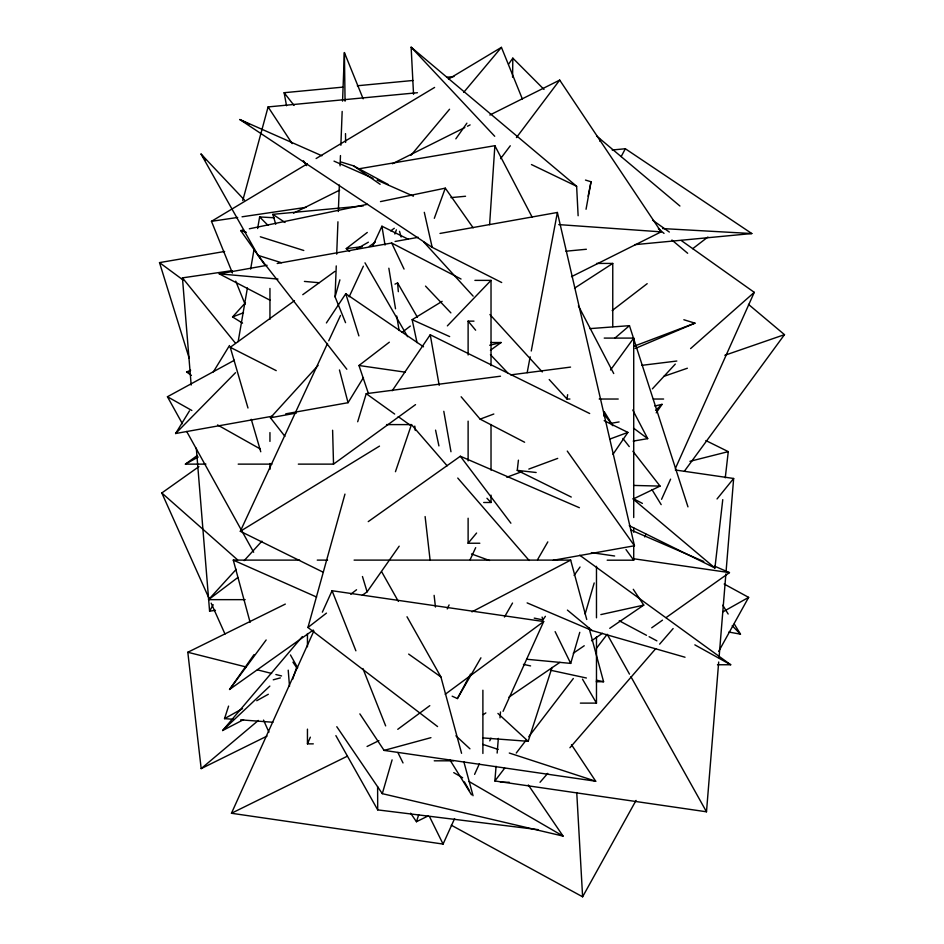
<?xml version="1.0" encoding="UTF-8"?>
<svg xmlns="http://www.w3.org/2000/svg" width="944" height="944" viewBox="0 0 944 944"><rect width="100%" height="100%" fill="white"/><g stroke="black" fill="none" stroke-linecap="round" stroke-linejoin="round"><path stroke-width="1.42" d="M512.58 77.196L512.828 58.15L544.004 89.409M345.551 322.671L335.073 296.829L336.253 265.925M336.701 254.16L337.94 221.793M338.341 211.491L339.344 185M340.076 165.873L340.477 155.571M340.867 145.27L342.165 111.427M342.554 101.138L344.407 52.581L363.145 98.813M489.594 224.684L494.868 145.695L358.59 168.858M718.691 662.027L706.49 811.793L494.868 780.971L496.072 766.292M497.146 753.076L498.338 738.385M500.013 717.829L500.497 711.965M603.853 416.009L604.207 411.608L612.68 425.437M719.057 657.614L725.877 573.928M726.113 570.99L733.653 478.478L675.279 469.982M571.273 497.051L517.253 470.36L518.421 460.176M629.259 525.69L714.903 567.993L722.762 499.636M725.263 477.817L728.272 451.633L705.876 440.565M569.916 399.029L566.99 399.029L567.639 394.686M238.171 341.586L247.399 287.955M250.644 269.111L254.137 248.815M257.629 228.531L259.635 216.931L274.326 217.793M586.047 209.261L591.038 181.767L585.481 180.068M527.177 372.656L530.162 356.785M531.26 351.003L557.385 212.459L440.01 233.439M588.124 196.222L591.038 181.767M242.75 200.565L268.096 106.92L417.425 92.724M437.568 726.561L307.945 627.489L344.961 494.101M335.073 296.829L339.899 279.849M528.31 784.96L563.061 836.089L382.308 793.656L392.102 759.861M526.917 659.278L570.707 663.396L579.781 632.338M585.138 613.989L594.201 582.944M357.693 421.756L366.237 393.672L500.497 376.208M233.333 719.293L224.53 718.644L228.578 706.1M482.714 737.913L528.192 741.311L552.039 667.432M410.64 813.197L416.434 821.728L418.711 814.719M292.64 679.267L296.876 666.724M395.453 471.705L411.454 424.599L386.556 424.599M394.875 234.029L396.374 229.864M434.311 218.312L445.297 188.151L380.467 201.603M313.302 743.86L307.449 743.86L310.352 737.17M644.728 536.935L645.932 534.245M661.579 499.305L670.606 479.139M675.42 468.389L754.268 292.345L681.308 240.555M454.595 818.613L443.078 844.078L231.457 813.268L313.88 630.946M322.364 612.172L332.064 590.732L543.685 621.541L503.069 711.363M474.596 774.375L479.434 763.649M489.747 740.863L490.951 738.173M323.332 572.288L240.319 531.283L327.509 343.451M328.748 340.784L340.501 315.473M349.15 296.817L363.381 266.184M372.656 246.195L381.931 226.218L408.28 239.233M447.244 608.939L449.096 604.939M470.124 559.65L475.682 547.65M621.187 156.562L625.353 148.751L751.813 233.546L634.687 244.673M452.152 696.188L457.403 698.572L470.537 674.04M451.279 825.186L582.613 896.8L636.055 800.418M718.714 651.348L748.639 597.375L724.178 584.029M215.433 610.32L209.592 611.169L213.191 604.738M457.403 698.572L480.933 657.815M504.45 617.046L512.533 603.039M537.525 559.721L547.815 541.891M272.698 416.162L175.608 433.52L189.473 410.888M213.332 371.912L229.498 345.504M285.737 413.838L348.053 402.699L363.452 377.553M326.4 322.942L345.775 293.726L423.514 346.802M392.185 390.769L430.24 334.766L589.681 413.519M612.998 454.312L627.89 432.399L604.172 420.682M656.233 412.858L662.027 404.339L654.853 406.014M313.278 630.049L229.545 689.474L254.019 654.629M362.319 595.239L367.11 591.841L399.182 546.175M534.233 618.119L542.883 619.913L545.408 616.302M574.105 575.439L580.017 567.025M455.834 138.839L466.891 123.18M508.58 64.168L512.828 58.15M610.544 369.989L633.719 338.094L604.231 338.094M684.329 471.28L784.488 334.648L748.462 304.369M229.545 689.474L266.149 639.973M500.556 158.698L510.267 145.789M516.439 137.576L559.698 80.098L661.13 231.858L571.521 276.651M494.868 780.971L504.674 768.168M516.262 753.029L526.068 740.226M528.746 736.733L573.315 678.512M596.49 648.245L607.181 634.274L629.495 674.146M717.039 498.951L733.653 478.478M479.823 543.237L468.118 543.237L476.59 533.041M410.9 155.382L449.556 109.244M463.705 92.359L501.429 47.353L522.374 99.026M243.576 719.647L222.631 730.526L302.34 636.598M540.027 782.269L547.744 773.36M569.928 747.742L655.773 648.611M659.632 644.15L673.143 628.551M242.549 323.155L232.554 316.936L245.452 302.764M284.923 436.364L270.432 417.779L318.081 365.434M245.169 599.652L208.565 599.652L236.224 569.326M244.13 560.653L261.913 541.16M652.375 388.869L675.29 364.089M447.362 325.869L491.022 280.38L474.903 280.38M175.608 433.52L235.516 372.691M222.631 730.526L269.842 686.087M655.584 410.392L662.027 404.339M690.595 348.584L754.268 292.345M614.922 338.094L629.459 325.668L687.964 506.869M285.312 604.089L187.809 652.257L201.178 768.617L258.337 720.437M307.945 627.489L326.459 613.116M350.767 594.248L356.549 589.752M349.646 251.446L346.271 248.602L367.287 232.46M368.396 393.447L358.968 365.505L389.329 342.188M402.168 332.323L410.345 326.046M612.16 310.576L647.183 283.672M692.719 248.685L707.894 237.027M208.565 599.652L237.805 577.527M397.754 729.323L429.791 705.664M445.214 694.277L543.685 621.541M247.977 408.009L230.253 347.309L294.445 300.735M302.764 294.693L334.86 271.412M369.328 246.396L375.275 242.089M390.722 230.867L394.285 228.283M205.934 464.129L185.402 464.129L197.284 455.504M298.328 464.129L333.527 464.129L415.537 404.622M490.432 350.283L501.122 342.519L490.856 342.519M209.367 599.133L161.813 492.957L198.901 466.643M368.243 521.619L460.342 456.247L579.356 507.707M651.726 627.795L662.487 620.161M666.075 617.612L729.476 572.619L714.596 566.176M483.411 714.584L485.841 712.921M508.922 697.168L559.945 662.334M573.303 653.213L584.242 645.755M591.522 640.775L602.461 633.306M609.741 628.338L643.761 605.116L633.271 589.292M574.53 288.191L612.762 263.423L612.762 326.671M417.012 342.625L412.15 319.674L442.134 301.348M240.319 531.283L379.5 446.111M232.413 272.993L211.48 221.321L307.284 163.831M316.11 158.533L434.606 87.438M448.483 79.119L501.429 47.353M356.891 248.803L368.384 242.183M722.951 611.83L748.639 597.375M224.53 718.644L242.561 708.602M256.744 700.708L268.332 694.265M185.402 464.129L198.205 457.026M182.404 423.738L167.442 396.751L234.395 360.242M471.941 611.854L570.672 560.111L586.743 619.5M293.537 213.179L339.651 190.122M392.362 163.772L464.826 127.534M467.457 126.225L470.1 124.903M489.865 115.026L559.698 80.098M201.178 768.617L267.069 736.072M416.434 821.728L428.293 815.864M231.457 813.268L347.321 756.203M367.074 746.48L378.922 740.651M633.518 498.869L660.057 486.101L632.881 451.244M394.981 284.132L397.601 282.94L417.449 317.326M191.396 375.393L186.605 371.995L190.664 370.237M635.218 348.466L694.961 323.155L683.845 319.745M232.554 316.936L243.505 312.759M634.533 346.035L694.961 323.155M461.144 396.775L480.118 419.136L493.818 414.015M506.798 477.239L521.938 471.634M528.817 469.085L557.715 458.383M610.001 439.019L627.89 432.399M663.785 376.385L687.374 368.231M724.827 355.286L784.488 334.648M273.253 679.81L280.333 677.898M359.865 713.888L384.078 750.397L430.936 737.665M689.922 461.321L728.272 451.633M489.712 345.244L501.122 342.519M600.856 614.591L643.761 605.116M265.181 265.441L240.708 230.584L243.587 229.994M249.346 228.79L367.499 204.293M270.432 417.779L296.381 413.047M395.088 241.463L418.275 237.322M270.291 300.345L219.244 273.843L267.069 265.299M277.206 263.482L391.689 243.021L461.05 279.035M553.302 560.264L634.451 545.762L557.385 212.459M189.189 358.248L159.512 262.609L224.625 251.47M610.402 423.419L619.087 421.933M633.2 441.096L647.702 438.641L632.751 409.991M211.48 221.321L237.687 217.45M242.053 216.801L306.116 207.338M191.172 385.046L182.44 277.866L232.059 270.633M186.605 371.995L189.52 371.57M510.716 374.886L570.554 367.098M641.837 365.34L676.824 361.033M346.271 248.602L362.295 246.679M286.528 105.752L284.132 92.713L342.684 87.143M357.328 85.762L412.965 80.476M446.63 77.266L453.958 76.57M612.172 150.002L625.353 148.751M565.881 251.21L586.377 249.263M275.719 224.235L272.828 214.347L363.346 205.851M450.937 197.626L465.534 196.258M589.847 328.63L629.459 325.668M596.573 263.423L612.762 263.423M468.118 354.968L468.118 321.137L473.971 321.137M599.192 399.029L618.226 399.029M653.354 399.029L663.608 399.029M238.195 464.129L271.931 464.129M483.694 502.491L491.022 502.491L491.022 495.14M250.113 622.332L233.274 560.111L299.578 560.111M317.255 560.111L327.568 560.111M354.094 560.111L570.672 560.111M607.181 560.193L633.719 560.193L633.719 545.49M717.487 664.753L730.691 664.753L579.722 555.214M596.219 681.721L603.582 681.721L589.044 627.984M580.359 703.115L596.478 703.115L596.478 636.917M434.24 760.817L453.403 760.817M500.473 782.269L509.253 782.269M633.554 485.428L660.057 486.101M662.629 228.578L751.813 233.546M558.777 224.601L661.13 231.858M240.661 719.847L272.934 722.254M219.244 273.843L277.984 279.07M304.416 281.418L319.096 282.728M517.253 470.36L536.157 472.507M335.887 735.624L377.706 809.893L538.08 829.646M358.968 365.505L405.306 372.172M591.381 552.629L614.638 556.004M633.53 558.73L729.476 572.619M384.078 750.397L595.699 781.219L571.486 744.71M728.886 632.067L740.474 634.144L734.314 624.078M523.436 664.364L530.587 665.921M550.623 670.252L586.401 678.004M596.419 680.176L603.582 681.721M187.809 652.257L246.054 666.971M257.417 669.851L271.624 673.438M275.884 674.512L281.56 675.951M527.13 602.897L592.112 630.568L685.025 657.236M341.079 162.014L353.587 165.861L388.279 184.576M240.708 230.584L246.313 232.354M260.332 236.779L303.791 250.49M244.472 200.022L201.06 154.061L258.042 255.364L281.454 262.727M482.809 744.391L498.149 749.394M509.288 753.029L595.699 781.219M471.504 553.939L489.464 560.488M630.745 529.926L703.776 561.503M501.701 282.527L432.175 247.34L239.823 119.534L321.904 155.772M334.011 161.117L373.033 178.345M377.069 180.127L413.401 196.163M233.274 560.111L316.618 597.045M412.15 319.674L449.663 336.595M531.448 164.551L576.631 186.298L578.129 215.739M239.823 119.534L249.004 124.183M230.253 347.309L276.226 370.638M480.118 419.136L524.616 442.24M633.247 498.644L642.404 503.4M619.229 620.774L646.498 635.312M649.094 636.693L656.894 640.858M694.843 644.858L730.691 664.753M167.442 396.751L191.856 410.487M217.545 424.942L259.93 448.778M453.745 772.617L462.643 777.785M469.003 781.479L563.061 836.089M272.828 214.347L285.053 222.477M353.587 165.861L380.137 184.304M652.599 220.176L669.343 232.059M408.658 654.086L440.907 676.931L461.569 753.3M366.237 393.672L394.663 414.062M398.215 416.611L410.062 425.107M159.512 262.609L183.207 280.073M633.518 428.128L647.702 438.641M567.403 610.095L592.112 630.568M596.608 135.983L679.916 206.004M658.405 228.672L664.033 233.404M671.916 240.036L687.669 253.275M413.543 94.306L411.136 47.2L576.631 186.298M633.094 499.022L714.903 567.993M161.813 492.957L237.569 559.863M497.925 713.428L528.192 741.311M455.905 735.801L469.935 748.816M259.635 216.931L267.954 225.297M732.214 625.754L740.474 634.144M486.951 498.255L491.022 502.491M425.52 286.103L450.878 312.877M490.432 354.637L507.683 372.845M411.136 47.2L494.715 136.278M423.738 241.983L473.145 296.133M489.936 314.553L542.293 371.948M549.207 379.535L566.99 399.029M411.454 424.599L447.149 465.805M457.757 478.053L529.136 560.476M468.118 321.137L475.646 330.199M182.44 277.866L235.056 342.684M603.889 414.062L612.951 425.685M622.91 438.464L629.259 446.595M284.132 92.713L294.068 105.457M201.06 154.061L205.591 159.866M258.042 255.364L346.826 369.234M460.342 456.247L510.893 523.2M625.99 549.561L633.719 560.193M567.273 451.09L634.451 545.762M445.297 188.151L473.145 227.823M292.947 662.181L297.089 668.269M336.796 726.703L382.308 793.656M268.096 106.92L292.168 143.606M303.402 160.74L306.611 165.625M449.863 759.814L471.493 794.801M651.938 489.558L661.178 504.639M722.774 605.222L728.154 614.025M582.483 679.137L596.478 703.115M364.986 262.821L407.643 336.701M381.765 571.934L398.356 601.387M407.006 616.751L440.907 676.931M464.436 781.903L469.487 790.86M290.445 654.947L297.655 667.762M630.934 676.718L706.49 811.793M186.688 431.455L253.665 552.252M494.868 145.695L532.227 217.297M578.412 305.832L613.73 373.541M397.849 752.474L403.017 762.941M429.508 816.595L443.078 844.078M555.119 631.63L570.707 663.396M391.689 243.021L404.044 269.075M211.173 603.157L225.014 634.073M263.529 720.083L268.946 732.178M235.729 281.147L245.098 304.263M332.064 590.732L355.888 650.805M362.921 668.553L385.659 725.901M345.775 293.726L358.885 335.887M362.461 576.524L367.11 591.841M399.501 231.339L401.153 236.991M251.269 419.301L260.756 451.763M542.104 617.093L542.883 619.913M463.858 761.784L473.05 795.721M339.451 369.954L348.053 402.699M424.304 212.329L432.175 247.34M435.562 430.134L438.913 445.91M599.464 138.461L599.995 141.364M430.24 334.766L439.196 385.317M443.798 411.313L450.972 451.739M381.931 226.218L385.034 245.039M388.845 268.214L395.524 308.771M396.728 316.004L399.111 330.494M414.782 426.086L415.289 430.464M425.119 516.557L430.122 560.335M434.122 595.357L435.455 607.027M397.601 282.94L398.333 291.672M196.317 448.188L209.592 611.169M288.215 670.169L289.513 686.335M576.749 792.547L582.613 896.8M332.607 430.252L333.527 464.129M344.407 52.581L345.067 101.185M345.504 133.6L345.622 142.438M377.612 786.588L377.706 809.893M633.719 338.094L633.719 517.536M633.719 527.838L633.719 532.251M596.478 566.317L596.478 617.801M491.022 280.38L491.022 365.694M491.022 424.529L491.022 470.124M482.891 690.217L482.891 753.465M468.118 421.154L468.118 460.873M468.118 518.232L468.118 543.237M307.449 633.542L307.449 646.782M307.449 729.146L307.449 743.86M269.949 288.439L269.949 319.32M269.949 432.576L269.949 441.403M269.949 463.469L269.949 469.357"/></g></svg>
